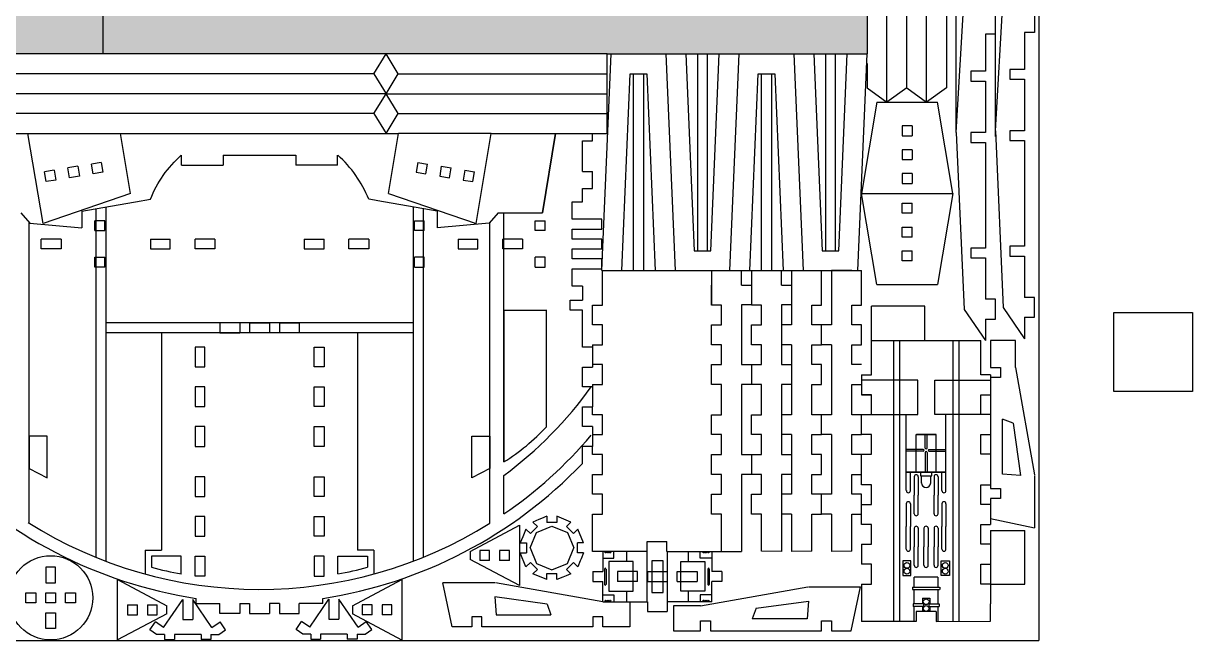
# Model space of a CAD drawing. Extents: x -2 to 647, y 1 to 401.
# Drawn here: x 273.1 to 647.2, y 1.1 to 198.5 of the extents above; entities that cross this region are included whole.
import ezdxf

# ---------------------------------------------------------------- set-up
doc = ezdxf.new("R2010")
doc.units = 0
doc.layers.get('0').update_dxf_attribs({"linetype": 'CONTINUOUS'})
doc.layers.add('PATTERN', color=4, linetype='CONTINUOUS')

msp = doc.modelspace()

# ---------------------------------------------------------------- hatches: boundary and pattern name
at = {"layer": 'PATTERN'}
h = msp.add_hatch(dxfattribs=at)
h.set_pattern_fill('ANGLE', color=256, scale=0.5, style=0)
h.set_pattern_definition([(0, (0, 0), (0, 3.4925), [2.54, -0.9525]), (90, (0, 0), (-3.4925, 2e-16), [2.54, -0.9525])])
edge = h.paths.add_edge_path()
edge.add_line((53.97, 188.68), (169.5, 188.68))
edge.add_line((53.97, 188.68), (53.97, 204.8))
edge.add_line((53.97, 230.79), (53.97, 204.8))
edge.add_line((53.97, 230.79), (53.97, 256.77))
edge.add_line((226.09, 188.68), (169.5, 188.68))
edge.add_line((459.93, 188.68), (226.09, 188.68))
edge.add_line((459.93, 188.68), (543.06, 188.68))
edge.add_line((543.06, 257.97), (543.06, 188.68))
edge.add_line((443.65, 257.97), (543.06, 257.97))
edge.add_line((393.95, 327.26), (443.65, 257.97))
edge.add_line((393.95, 327.26), (403.06, 339.96))
edge.add_line((403.06, 339.96), (443.65, 396.55))
edge.add_line((53.97, 396.55), (443.65, 396.55))
edge.add_line((4.27, 327.26), (53.97, 396.55))
edge.add_line((53.97, 257.97), (4.27, 327.26))

# ---------------------------------------------------------------- linework, layer by layer
for p, q in [((598.08, 401.07), (598.08, 1.07)), ((555.76, 177.84), (555.76, 390.41)), ((549.41, 173.29), (549.41, 330.02)), ((571.63, 163.57), (580.94, 322.91)), ((584.11, 164.15), (593.42, 323.49)), ((298.52, 257.97), (298.52, 188.68)), ((543.06, 257.97), (543.06, 188.68)), ((562.11, 173.29), (562.11, 237.7)), ((568.46, 237.97), (568.46, 185.66)), ((571.63, 163.57), (571.63, 215.36)), ((584.11, 162.26), (584.11, 214.05)), ((596.59, 201.93), (596.59, 195.58)), ((584.11, 195), (580.94, 195)), ((580.94, 195), (580.94, 183.18)), ((596.59, 195.58), (593.42, 195.58)), ((593.42, 195.58), (593.42, 183.76)), ((459.93, 188.68), (226.09, 188.68)), ((385.24, 182.33), (389.17, 188.68)), ((393.09, 182.33), (389.17, 188.68)), ((458.23, 119.39), (461.15, 188.68)), ((459.93, 188.68), (543.06, 188.68)), ((459.93, 163.28), (459.93, 188.68)), ((478.7, 188.68), (481.63, 119.39)), ((499.18, 119.39), (502.1, 188.68)), ((519.65, 188.68), (522.59, 119.39)), ((540.12, 119.39), (543.06, 188.68)), ((543.06, 185.66), (543.06, 177.84)), ((568.46, 185.66), (568.46, 177.84)), ((593.42, 183.76), (588.78, 183.76)), ((588.78, 183.76), (588.78, 180.59)), ((385.24, 182.33), (226.09, 182.33)), ((385.24, 182.33), (389.17, 175.98)), ((389.17, 175.98), (393.09, 182.33)), ((393.09, 182.33), (459.93, 182.33)), ((580.94, 183.18), (576.3, 183.18)), ((576.3, 183.18), (576.3, 180.01)), ((576.3, 180.01), (580.94, 180.01)), ((580.94, 180.01), (580.94, 163.57)), ((588.78, 180.59), (593.42, 180.59)), ((593.42, 180.59), (593.42, 164.15)), ((389.17, 175.98), (226.09, 175.98)), ((385.24, 169.63), (389.17, 175.98)), ((389.17, 175.98), (459.93, 175.98)), ((393.09, 169.63), (389.17, 175.98)), ((543.06, 177.84), (549.41, 173.29)), ((555.76, 177.84), (549.41, 173.29)), ((555.76, 177.84), (562.11, 173.29)), ((568.46, 177.84), (562.11, 173.29)), ((546.19, 173.29), (565.63, 173.29)), ((385.24, 169.63), (226.09, 169.63)), ((385.24, 169.63), (389.17, 163.28)), ((389.17, 163.28), (393.09, 169.63)), ((393.09, 169.63), (459.93, 169.63)), ((254.03, 163.28), (274.6, 163.27)), ((279.41, 134.51), (274.6, 163.27)), ((307.38, 144.11), (304.18, 163.28)), ((304.18, 163.28), (393.2, 163.28)), ((389.99, 144.11), (393.2, 163.28)), ((417.97, 134.51), (422.77, 163.27)), ((422.77, 163.27), (443.34, 163.28)), ((443.34, 163.28), (439.24, 137.9)), ((439.24, 137.9), (443.34, 163.28)), ((443.34, 163.28), (455.21, 163.28)), ((452.03, 151.15), (452.03, 160.95)), ((455.21, 163.28), (459.93, 163.28)), ((455.21, 160.95), (455.21, 163.28)), ((571.63, 163.57), (574.18, 107.01)), ((580.94, 163.57), (576.32, 163.57)), ((576.32, 163.57), (576.32, 160.39)), ((584.11, 164.15), (586.66, 107.59)), ((593.42, 164.15), (588.79, 164.15)), ((588.79, 164.15), (588.79, 160.97)), ((588.79, 160.97), (593.42, 160.97)), ((593.42, 160.97), (593.42, 127.2)), ((576.32, 160.39), (580.94, 160.39)), ((580.94, 160.39), (580.94, 126.62)), ((337.07, 156.32), (360.31, 156.32)), ((455.21, 145.65), (455.21, 151.15)), ((452.03, 141.39), (452.03, 145.65)), ((541.33, 144.11), (570.49, 144.11)), ((448.73, 135.86), (448.73, 141.39)), ((448.73, 141.39), (452.03, 141.39)), ((272.34, 137.9), (275.2, 134.62)), ((291.84, 138.38), (291.84, 133.12)), ((405.54, 138.38), (405.54, 133.12)), ((425.04, 137.9), (422.18, 134.62)), ((425.04, 137.9), (439.24, 137.9)), ((458.25, 135.86), (448.73, 135.86)), ((458.25, 132.69), (458.25, 135.86)), ((275.2, 134.62), (291.84, 133.12)), ((422.18, 134.62), (405.54, 133.12)), ((448.73, 129.51), (448.73, 132.69)), ((448.73, 132.69), (458.25, 132.69)), ((458.25, 129.51), (448.73, 129.51)), ((458.25, 126.34), (458.25, 129.51)), ((593.42, 127.2), (588.78, 127.2)), ((588.78, 127.2), (588.78, 124.03)), ((448.73, 123.16), (448.73, 126.34)), ((448.73, 126.34), (458.25, 126.34)), ((580.94, 126.62), (576.3, 126.62)), ((576.3, 126.62), (576.3, 123.45)), ((588.78, 124.03), (593.42, 124.03)), ((593.42, 124.03), (593.42, 110.82)), ((458.25, 123.16), (448.73, 123.16)), ((448.73, 114.46), (448.73, 119.99)), ((448.73, 119.99), (458.25, 119.99)), ((458.25, 119.99), (458.25, 123.16)), ((576.3, 123.45), (580.94, 123.45)), ((580.94, 123.45), (580.94, 110.24)), ((458.23, 119.39), (541.34, 119.39)), ((458.38, 114.75), (458.38, 119.39)), ((493.3, 119.39), (493.3, 108.4)), ((502.93, 114.76), (502.93, 119.39)), ((506.1, 119.39), (506.1, 114.75)), ((515.73, 114.76), (515.73, 119.39)), ((518.9, 119.39), (518.9, 102.06)), ((528.53, 108.4), (528.53, 119.39)), ((538.16, 119.39), (531.71, 119.39)), ((531.71, 119.39), (531.71, 102.06)), ((541.34, 108.4), (541.34, 119.39)), ((452.03, 114.46), (448.73, 114.46)), ((452.03, 114.46), (452.03, 109.9)), ((458.38, 108.4), (458.38, 114.75)), ((493.3, 108.4), (493.3, 114.75)), ((502.93, 114.76), (506.1, 114.76)), ((506.1, 114.76), (506.1, 108.41)), ((515.73, 114.76), (518.9, 114.76)), ((528.53, 108.4), (528.53, 114.75)), ((541.34, 108.4), (541.34, 114.75)), ((546.19, 114.94), (565.63, 114.94)), ((448.12, 106.72), (448.12, 109.9)), ((448.12, 109.9), (452.03, 109.9)), ((584.11, 110.24), (580.94, 110.24)), ((584.11, 103.89), (584.11, 110.24)), ((596.59, 110.82), (593.42, 110.82)), ((596.59, 104.47), (596.59, 110.82)), ((426.88, 106.72), (426.88, 58.22)), ((426.88, 106.72), (440.47, 106.72)), ((440.47, 69.49), (440.47, 106.83)), ((452.03, 106.72), (448.12, 106.72)), ((452.03, 94.91), (452.03, 106.72)), ((455.21, 102.06), (455.21, 108.4)), ((455.21, 108.4), (458.38, 108.4)), ((496.47, 108.4), (493.3, 108.4)), ((496.47, 102.06), (496.47, 108.4)), ((506.1, 108.41), (502.93, 108.41)), ((502.93, 108.41), (502.93, 89.36)), ((509.28, 108.4), (506.1, 108.4)), ((509.28, 102.06), (509.28, 108.4)), ((518.9, 108.41), (515.73, 108.41)), ((515.73, 108.41), (515.73, 89.36)), ((525.36, 102.06), (525.36, 108.4)), ((525.36, 108.4), (528.53, 108.4)), ((538.16, 102.06), (538.16, 108.4)), ((538.16, 108.4), (541.34, 108.4)), ((544.51, 97.03), (544.51, 108.02)), ((561.6, 108.02), (544.51, 108.02)), ((561.6, 97.03), (561.6, 108.02)), ((574.18, 107.01), (580.94, 97.03)), ((586.66, 107.59), (593.42, 97.61)), ((342.34, 102.73), (335.99, 102.73)), ((345.51, 102.73), (351.86, 102.73)), ((345.51, 102.73), (345.51, 99.55)), ((351.86, 102.73), (351.86, 99.55)), ((355.04, 102.73), (361.39, 102.73)), ((458.38, 102.06), (455.21, 102.06)), ((458.38, 95.71), (458.38, 102.06)), ((493.3, 95.71), (493.3, 102.06)), ((493.3, 102.06), (496.47, 102.06)), ((506.1, 95.71), (506.1, 102.06)), ((506.1, 102.06), (509.28, 102.06)), ((518.9, 102.06), (515.73, 102.06)), ((528.53, 102.06), (525.36, 102.06)), ((528.53, 95.71), (528.53, 102.06)), ((531.71, 102.06), (528.53, 102.06)), ((541.34, 102.06), (538.16, 102.06)), ((541.34, 95.71), (541.34, 102.06)), ((580.94, 103.89), (584.11, 103.89)), ((580.94, 103.89), (580.94, 97.03)), ((593.42, 104.47), (596.59, 104.47)), ((593.42, 104.47), (593.42, 97.61)), ((331.23, 94.94), (328.05, 94.94)), ((328.05, 94.94), (328.05, 88.59)), ((331.23, 88.59), (331.23, 94.94)), ((366.14, 88.59), (366.14, 94.94)), ((366.14, 94.94), (369.32, 94.94)), ((369.32, 94.94), (369.32, 88.59)), ((455.21, 94.91), (452.03, 94.91)), ((455.21, 95.71), (458.38, 95.71)), ((455.21, 95.71), (455.21, 94.91)), ((455.21, 94.91), (455.21, 88.56)), ((496.47, 95.71), (493.3, 95.71)), ((496.47, 89.36), (496.47, 95.71)), ((509.28, 95.71), (506.1, 95.71)), ((509.28, 89.36), (509.28, 95.71)), ((518.9, 95.71), (515.73, 95.71)), ((518.9, 95.71), (518.9, 73.29)), ((525.36, 89.36), (525.36, 95.71)), ((525.36, 95.71), (528.53, 95.71)), ((531.71, 95.71), (528.53, 95.71)), ((531.71, 95.71), (531.71, 73.29)), ((538.16, 89.36), (538.16, 95.71)), ((538.16, 95.71), (541.34, 95.71)), ((544.51, 97.03), (579.43, 97.03)), ((544.51, 92.38), (544.51, 97.03)), ((579.43, 92.38), (579.43, 97.03)), ((590.59, 97.03), (582.6, 97.03)), ((582.6, 97.03), (582.6, 88.39)), ((590.59, 88.39), (590.59, 97.03)), ((544.51, 86.03), (544.51, 92.38)), ((579.43, 86.03), (579.43, 92.38)), ((328.05, 88.59), (331.23, 88.59)), ((369.32, 88.59), (366.14, 88.59)), ((452.03, 82.21), (452.03, 88.56)), ((452.03, 88.56), (455.21, 88.56)), ((458.38, 89.36), (455.21, 89.36)), ((458.38, 83.01), (458.38, 89.36)), ((493.3, 83.01), (493.3, 89.36)), ((493.3, 89.36), (496.47, 89.36)), ((502.93, 89.36), (506.1, 89.36)), ((506.1, 89.36), (506.1, 83.01)), ((506.1, 89.36), (509.28, 89.36)), ((515.73, 89.36), (518.9, 89.36)), ((528.53, 89.36), (525.36, 89.36)), ((528.53, 83.01), (528.53, 89.36)), ((541.34, 89.36), (538.16, 89.36)), ((582.6, 88.39), (585.78, 88.39)), ((585.78, 88.39), (585.78, 85.21)), ((590.59, 88.39), (596.64, 54.08)), ((455.21, 83.01), (458.38, 83.01)), ((455.21, 83.01), (455.21, 82.21)), ((496.47, 83.01), (493.3, 83.01)), ((496.47, 73.29), (496.47, 83.01)), ((506.1, 83.01), (502.93, 83.01)), ((502.93, 83.01), (502.93, 73.29)), ((509.28, 83.01), (506.1, 83.01)), ((509.28, 73.29), (509.28, 83.01)), ((518.9, 83.01), (515.73, 83.01)), ((515.73, 83.01), (515.73, 73.29)), ((525.36, 73.29), (525.36, 83.01)), ((525.36, 83.01), (528.53, 83.01)), ((538.16, 73.29), (538.16, 83.01)), ((538.16, 83.01), (541.34, 83.01)), ((541.34, 86.03), (544.51, 86.03)), ((541.34, 86.03), (541.34, 79.7)), ((582.6, 86.03), (579.43, 86.03)), ((582.6, 86.03), (582.6, 85.21)), ((585.78, 85.21), (582.6, 85.21)), ((582.6, 85.21), (582.6, 49.69)), ((331.23, 82.25), (328.05, 82.25)), ((328.05, 82.25), (328.05, 75.9)), ((331.23, 75.9), (331.23, 82.25)), ((366.14, 75.9), (366.14, 82.25)), ((366.14, 82.25), (369.32, 82.25)), ((369.32, 82.25), (369.32, 75.9)), ((455.21, 82.21), (452.03, 82.21)), ((455.21, 82.21), (455.21, 75.86)), ((544.51, 79.7), (541.34, 79.7)), ((541.34, 79.7), (544.51, 79.7)), ((544.51, 73.35), (544.51, 79.7)), ((579.43, 73.35), (579.43, 79.7)), ((579.43, 79.7), (582.6, 79.7)), ((328.05, 75.9), (331.23, 75.9)), ((369.32, 75.9), (366.14, 75.9)), ((452.03, 69.51), (452.03, 75.86)), ((452.03, 75.86), (455.21, 75.86)), ((455.21, 73.29), (455.21, 75.86)), ((458.38, 73.29), (455.21, 73.29)), ((458.38, 66.94), (458.38, 73.29)), ((493.3, 66.94), (493.3, 73.29)), ((493.3, 73.29), (496.47, 73.29)), ((502.93, 73.29), (502.93, 60.59)), ((506.1, 66.94), (506.1, 73.29)), ((506.1, 73.29), (509.28, 73.29)), ((515.73, 73.29), (515.73, 60.59)), ((518.9, 73.29), (515.73, 73.29)), ((528.53, 73.29), (525.36, 73.29)), ((528.53, 66.94), (528.53, 73.29)), ((531.71, 73.29), (528.53, 73.29)), ((541.34, 73.29), (538.16, 73.29)), ((541.34, 66.94), (541.34, 73.35)), ((541.34, 73.35), (544.51, 73.35)), ((582.6, 73.35), (579.43, 73.35)), ((586.38, 54.32), (586.38, 71.84)), ((589.84, 70.58), (586.38, 71.84)), ((331.23, 69.55), (328.05, 69.55)), ((328.05, 69.55), (328.05, 63.2)), ((331.23, 63.2), (331.23, 69.55)), ((366.14, 63.2), (366.14, 69.55)), ((366.14, 69.55), (369.32, 69.55)), ((369.32, 69.55), (369.32, 63.2)), ((455.21, 69.51), (452.03, 69.51)), ((455.21, 69.51), (455.21, 63.16)), ((589.84, 70.58), (592.11, 53.83)), ((455.21, 66.94), (458.38, 66.94)), ((496.47, 66.94), (493.3, 66.94)), ((496.47, 60.59), (496.47, 66.94)), ((509.28, 66.94), (506.1, 66.94)), ((509.28, 60.59), (509.28, 66.94)), ((518.9, 66.94), (515.73, 66.94)), ((518.9, 66.94), (518.9, 47.89)), ((525.36, 60.59), (525.36, 66.94)), ((525.36, 66.94), (528.53, 66.94)), ((531.71, 66.94), (528.53, 66.94)), ((531.71, 66.94), (531.71, 47.89)), ((538.16, 60.59), (538.16, 66.94)), ((538.16, 66.94), (541.34, 66.94)), ((544.51, 67), (541.34, 67)), ((544.51, 60.65), (544.51, 67)), ((579.43, 60.65), (579.43, 67)), ((579.43, 67), (582.6, 67)), ((328.05, 63.2), (331.23, 63.2)), ((369.32, 63.2), (366.14, 63.2)), ((455.21, 63.16), (452.03, 63.16)), ((452.03, 57.74), (452.03, 63.16)), ((455.21, 60.59), (455.21, 63.16)), ((458.38, 60.59), (455.21, 60.59)), ((458.38, 54.24), (458.38, 60.59)), ((493.3, 54.24), (493.3, 60.59)), ((493.3, 60.59), (496.47, 60.59)), ((502.93, 60.59), (506.1, 60.59)), ((506.1, 60.59), (506.1, 54.24)), ((506.1, 60.59), (509.28, 60.59)), ((515.73, 60.59), (518.9, 60.59)), ((528.53, 60.59), (525.36, 60.59)), ((528.53, 54.24), (528.53, 60.59)), ((541.34, 60.59), (538.16, 60.59)), ((541.34, 60.65), (544.51, 60.65)), ((541.34, 50.92), (541.34, 60.59)), ((582.6, 60.65), (579.43, 60.65)), ((331.23, 53.47), (328.05, 53.47)), ((328.05, 53.47), (328.05, 47.12)), ((331.23, 47.12), (331.23, 53.47)), ((366.14, 47.12), (366.14, 53.47)), ((366.14, 53.47), (369.32, 53.47)), ((369.32, 53.47), (369.32, 47.12)), ((455.21, 47.89), (455.21, 54.24)), ((455.21, 54.24), (458.38, 54.24)), ((496.47, 54.24), (493.3, 54.24)), ((496.47, 47.89), (496.47, 54.24)), ((502.93, 54.24), (502.93, 29.59)), ((506.1, 54.24), (502.93, 54.24)), ((502.93, 54.24), (502.93, 47.89)), ((509.28, 54.24), (506.1, 54.24)), ((509.28, 47.89), (509.28, 54.24)), ((515.73, 54.24), (515.73, 29.62)), ((518.9, 54.24), (515.73, 54.24)), ((515.73, 54.24), (515.73, 47.89)), ((525.36, 47.89), (525.36, 54.24)), ((525.36, 54.24), (528.53, 54.24)), ((538.16, 47.89), (538.16, 54.24)), ((538.16, 54.24), (541.34, 54.24)), ((592.11, 53.83), (586.38, 54.32)), ((596.64, 53.83), (596.64, 37.18)), ((544.51, 50.92), (541.34, 50.92)), ((544.51, 44.57), (544.51, 50.92)), ((579.43, 44.57), (579.43, 50.92)), ((579.43, 50.92), (582.6, 50.92)), ((582.6, 49.69), (585.78, 49.69)), ((585.78, 49.69), (585.78, 46.51)), ((328.05, 47.12), (331.23, 47.12)), ((369.32, 47.12), (366.14, 47.12)), ((458.38, 47.89), (455.21, 47.89)), ((458.38, 41.54), (458.38, 47.89)), ((493.3, 41.54), (493.3, 47.89)), ((493.3, 47.89), (496.47, 47.89)), ((506.1, 41.54), (506.1, 47.89)), ((506.1, 47.89), (509.28, 47.89)), ((518.9, 47.89), (515.73, 47.89)), ((528.53, 47.89), (525.36, 47.89)), ((528.53, 41.54), (528.53, 47.89)), ((531.71, 47.89), (528.53, 47.89)), ((541.34, 47.89), (538.16, 47.89)), ((541.34, 38.22), (541.34, 47.89)), ((585.78, 46.51), (582.6, 46.51)), ((582.6, 46.51), (582.6, 40.16)), ((455.2, 29.61), (455.21, 41.54)), ((455.21, 41.54), (458.38, 41.54)), ((496.47, 41.54), (493.3, 41.54)), ((496.47, 29.59), (496.47, 41.54)), ((509.28, 41.54), (506.1, 41.54)), ((509.28, 29.63), (509.28, 41.54)), ((518.9, 41.54), (515.73, 41.54)), ((518.9, 41.54), (518.9, 29.62)), ((525.36, 29.63), (525.36, 41.54)), ((525.36, 41.54), (528.53, 41.54)), ((531.71, 41.54), (528.53, 41.54)), ((531.71, 41.54), (531.71, 29.62)), ((538.16, 29.63), (538.16, 41.54)), ((538.16, 41.54), (541.34, 41.54)), ((541.34, 44.57), (544.51, 44.57)), ((582.6, 44.57), (579.43, 44.57)), ((331.23, 40.77), (328.05, 40.77)), ((328.05, 40.77), (328.05, 34.42)), ((331.23, 34.42), (331.23, 40.77)), ((366.14, 34.42), (366.14, 40.77)), ((366.14, 40.77), (369.32, 40.77)), ((369.32, 40.77), (369.32, 34.42)), ((431.84, 37.95), (431.84, 18.65)), ((544.51, 38.22), (541.34, 38.22)), ((544.51, 31.87), (544.51, 38.22)), ((579.43, 31.87), (579.43, 38.22)), ((579.43, 38.22), (582.6, 38.22)), ((582.6, 40.16), (582.6, 38.22)), ((582.6, 40.16), (596.64, 37.18)), ((328.05, 34.42), (331.23, 34.42)), ((369.32, 34.42), (366.14, 34.42)), ((582.6, 36.25), (593.6, 36.25)), ((582.6, 36.25), (582.6, 19.17)), ((593.6, 19.17), (593.6, 36.25)), ((472.66, 29.6), (472.66, 32.77)), ((472.66, 32.77), (479.01, 32.77)), ((479.01, 29.6), (479.01, 32.77)), ((541.34, 31.87), (544.51, 31.87)), ((541.34, 31.87), (541.34, 25.52)), ((582.6, 31.87), (579.43, 31.87)), ((323.66, 28.04), (314.12, 28.04)), ((314.12, 28.04), (314.12, 24.52)), ((323.66, 22.38), (323.66, 28.04)), ((328.05, 21.72), (328.05, 28.07)), ((328.05, 28.07), (331.23, 28.07)), ((331.23, 28.07), (331.23, 21.72)), ((366.14, 28.07), (366.14, 21.72)), ((369.32, 28.07), (366.14, 28.07)), ((369.32, 21.72), (369.32, 28.07)), ((373.71, 22.38), (373.71, 28.04)), ((373.71, 28.04), (383.25, 28.04)), ((383.25, 28.04), (383.25, 24.52)), ((416.04, 29.57), (416.04, 27.03)), ((472.66, 29.6), (455.2, 29.61)), ((458.5, 29.59), (458.5, 23.14)), ((479.01, 29.6), (502.93, 29.59)), ((493.42, 29.59), (493.42, 23.14)), ((515.73, 29.62), (509.28, 29.63)), ((525.36, 29.63), (518.9, 29.62)), ((538.16, 29.63), (531.71, 29.62)), ((280.27, 24.6), (280.27, 19.52)), ((283.44, 24.6), (280.27, 24.6)), ((283.44, 19.52), (283.44, 24.6)), ((455.32, 23.14), (455.32, 19.96)), ((455.32, 23.14), (458.5, 23.14)), ((469.61, 23.14), (463.26, 23.14)), ((463.26, 23.14), (463.26, 19.97)), ((469.61, 19.97), (469.61, 23.14)), ((472.78, 23.14), (472.78, 19.97)), ((472.78, 23.14), (479.13, 23.14)), ((479.13, 23.14), (479.13, 19.97)), ((482.31, 19.97), (482.31, 23.14)), ((482.31, 23.14), (488.66, 23.14)), ((488.66, 23.14), (488.66, 19.97)), ((496.59, 23.14), (493.42, 23.14)), ((496.59, 23.14), (496.59, 19.97)), ((544.51, 25.52), (541.34, 25.52)), ((544.51, 19.17), (544.51, 25.52)), ((579.43, 19.17), (579.43, 25.52)), ((579.43, 25.52), (582.6, 25.52)), ((280.27, 19.52), (283.44, 19.52)), ((303.27, 1.27), (303.27, 20.57)), ((331.23, 21.72), (328.05, 21.72)), ((366.14, 21.72), (369.32, 21.72)), ((394.22, 20.56), (394.22, 1.26)), ((410.27, 5.52), (407.28, 19.56)), ((423.94, 19.56), (407.28, 19.56)), ((458.5, 13.51), (424.19, 19.56)), ((455.32, 19.96), (458.5, 19.97)), ((458.5, 13.51), (458.5, 19.97)), ((469.61, 19.97), (463.26, 19.97)), ((472.78, 19.97), (479.13, 19.97)), ((482.31, 19.97), (488.66, 19.97)), ((493.42, 13.51), (493.42, 19.97)), ((496.59, 19.97), (493.42, 19.97)), ((541.34, 19.17), (544.51, 19.17)), ((541.34, 19.17), (541.34, 7.22)), ((582.6, 19.17), (579.43, 19.17)), ((582.6, 19.17), (582.6, 12.82)), ((582.6, 19.17), (593.6, 19.17)), ((273.92, 16.34), (277.09, 16.34)), ((273.92, 13.17), (273.92, 16.34)), ((277.09, 16.34), (277.1, 13.17)), ((280.27, 13.17), (280.27, 16.34)), ((280.27, 16.34), (283.44, 16.34)), ((283.44, 16.34), (283.44, 13.17)), ((286.62, 16.34), (289.79, 16.34)), ((286.62, 13.17), (286.62, 16.34)), ((289.79, 16.34), (289.79, 13.17)), ((440.69, 12.76), (423.94, 15.02)), ((423.94, 15.02), (424.43, 9.29)), ((489.79, 12.21), (524.1, 18.26)), ((524.35, 18.26), (541, 18.26)), ((538.02, 4.22), (541, 18.26)), ((277.1, 13.17), (273.92, 13.17)), ((283.44, 13.17), (280.27, 13.17)), ((289.79, 13.17), (286.62, 13.17)), ((319.07, 9.65), (319.07, 12.19)), ((328.43, 12.96), (328.43, 14.56)), ((328.43, 12.96), (335.99, 12.96)), ((335.99, 9.78), (335.99, 12.96)), ((342.34, 12.96), (342.34, 9.78)), ((342.34, 12.96), (345.51, 12.96)), ((345.51, 12.96), (345.51, 9.78)), ((355.04, 12.96), (351.86, 12.96)), ((351.86, 12.96), (351.86, 9.78)), ((355.04, 12.96), (355.04, 9.78)), ((361.39, 9.78), (361.39, 12.96)), ((368.95, 12.96), (361.39, 12.96)), ((368.95, 12.96), (368.95, 14.56)), ((378.42, 12.18), (378.42, 9.64)), ((440.69, 12.76), (441.94, 9.29)), ((458.5, 13.51), (467.13, 13.51)), ((467.13, 13.51), (472.78, 13.51)), ((467.13, 13.51), (467.13, 5.52)), ((472.78, 13.51), (472.78, 10.34)), ((479.13, 13.51), (479.13, 10.34)), ((493.42, 13.51), (479.13, 13.51)), ((489.79, 12.21), (481.15, 12.21)), ((481.15, 12.21), (481.15, 4.22)), ((507.6, 11.46), (506.34, 7.99)), ((507.6, 11.46), (524.35, 13.72)), ((524.35, 13.72), (523.86, 7.99)), ((582.6, 7.24), (582.6, 12.82)), ((280.27, 9.99), (283.44, 9.99)), ((280.27, 4.91), (280.27, 9.99)), ((283.44, 9.99), (283.44, 4.91)), ((342.34, 9.78), (335.99, 9.78)), ((345.51, 9.78), (351.86, 9.78)), ((355.04, 9.78), (361.39, 9.78)), ((419.8, 8.69), (416.62, 8.69)), ((416.62, 8.69), (416.62, 5.52)), ((419.8, 5.52), (419.8, 8.69)), ((424.43, 9.29), (441.94, 9.29)), ((458.5, 8.69), (455.32, 8.69)), ((455.32, 8.69), (455.32, 5.52)), ((458.5, 5.52), (458.5, 8.69)), ((472.78, 10.34), (479.13, 10.34)), ((523.86, 7.99), (506.34, 7.99)), ((565.14, 10.4), (558.79, 10.4)), ((558.79, 10.4), (558.79, 7.23)), ((565.14, 10.4), (565.14, 7.23)), ((283.44, 4.91), (280.27, 4.91)), ((313.62, 4.5), (315.38, 7.07)), ((315.75, 3.03), (313.62, 4.5)), ((318, 5.28), (315.38, 7.07)), ((333.45, 5.28), (336.07, 7.07)), ((335.69, 3.03), (337.83, 4.5)), ((337.83, 4.5), (336.07, 7.07)), ((360.38, 4.62), (362.14, 7.19)), ((362.51, 3.15), (360.38, 4.62)), ((364.76, 5.4), (362.14, 7.19)), ((380.21, 5.4), (382.83, 7.19)), ((382.45, 3.15), (384.59, 4.62)), ((384.59, 4.62), (382.83, 7.19)), ((416.62, 5.52), (410.27, 5.52)), ((455.32, 5.52), (419.8, 5.52)), ((467.13, 5.52), (458.5, 5.52)), ((481.15, 4.22), (489.79, 4.22)), ((489.79, 4.22), (489.79, 7.39)), ((489.79, 7.39), (492.96, 7.39)), ((492.96, 7.39), (492.96, 4.22)), ((492.96, 4.22), (528.49, 4.22)), ((528.49, 4.22), (528.49, 7.39)), ((528.49, 7.39), (531.67, 7.39)), ((531.67, 7.39), (531.67, 4.22)), ((531.67, 4.22), (538.02, 4.22)), ((558.79, 7.23), (541.34, 7.22)), ((565.14, 7.23), (582.6, 7.24)), ((-1.92, 1.07), (598.08, 1.07)), ((329.98, 3.03), (321.47, 3.03)), ((376.74, 3.15), (368.23, 3.15))]:
    msp.add_line(p, q)
at = {"color": 7}
for p, q in [((318, 5.28), (324.14, 14.24)), ((324.14, 14.24), (324.14, 7.8)), ((333.45, 5.28), (327.31, 14.24)), ((327.31, 14.24), (327.31, 7.8)), ((364.76, 5.4), (370.9, 14.36)), ((370.9, 14.36), (370.9, 7.91)), ((380.21, 5.4), (374.07, 14.36)), ((374.07, 14.36), (374.07, 7.91))]:
    msp.add_line(p, q, dxfattribs=at)
for points in [[(546.19, 173.29), (541.33, 144.11)], [(570.49, 144.11), (565.63, 173.29)], [(554.32, 165.7), (554.32, 162.53)], [(557.5, 165.7), (554.32, 165.7)], [(557.5, 165.7), (557.5, 162.53)], [(274.6, 163.27), (304.18, 163.28)], [(422.77, 163.27), (393.2, 163.28)], [(452.03, 160.95), (455.21, 160.95)], [(554.32, 162.53), (557.5, 162.53)], [(554.32, 158.08), (554.32, 154.91)], [(557.5, 158.08), (554.32, 158.08)], [(557.5, 158.08), (557.5, 154.91)], [(298.04, 154.01), (294.91, 153.49)], [(295.43, 150.36), (294.91, 153.49)], [(298.04, 154.01), (298.56, 150.88)], [(323.71, 153.15), (323.71, 156.32)], [(337.07, 156.32), (337.07, 153.15)], [(360.31, 156.32), (360.31, 153.15)], [(373.66, 153.15), (373.66, 156.32)], [(399.34, 154.01), (398.81, 150.88)], [(399.34, 154.01), (402.47, 153.49)], [(401.94, 150.36), (402.47, 153.49)], [(554.32, 154.91), (557.5, 154.91)], [(283.01, 151.5), (279.88, 150.98)], [(280.4, 147.85), (279.88, 150.98)], [(283.01, 151.5), (283.53, 148.37)], [(290.52, 152.76), (287.39, 152.23)], [(287.91, 149.1), (287.39, 152.23)], [(290.52, 152.76), (291.05, 149.62)], [(298.56, 150.88), (295.43, 150.36)], [(323.71, 153.15), (337.07, 153.15)], [(373.66, 153.15), (360.31, 153.15)], [(398.81, 150.88), (401.94, 150.36)], [(406.85, 152.76), (406.33, 149.62)], [(406.85, 152.76), (409.98, 152.23)], [(409.46, 149.1), (409.98, 152.23)], [(414.37, 151.5), (413.84, 148.37)], [(414.37, 151.5), (417.5, 150.98)], [(416.98, 147.85), (417.5, 150.98)], [(452.03, 151.15), (455.21, 151.15)], [(554.32, 150.46), (554.32, 147.29)], [(557.5, 150.46), (554.32, 150.46)], [(557.5, 150.46), (557.5, 147.29)], [(283.53, 148.37), (280.4, 147.85)], [(291.05, 149.62), (287.91, 149.1)], [(406.33, 149.62), (409.46, 149.1)], [(413.84, 148.37), (416.98, 147.85)], [(554.32, 147.29), (557.5, 147.29)], [(307.38, 144.11), (279.41, 134.51)], [(291.84, 138.38), (310.8, 141.73), (311.94, 141.93), (313.76, 142.25)], [(405.54, 138.38), (386.58, 141.73), (385.43, 141.93), (383.62, 142.25)], [(389.99, 144.11), (417.97, 134.51)], [(452.03, 145.65), (455.21, 145.65)], [(546.19, 114.94), (541.33, 144.11)], [(570.49, 144.11), (565.63, 114.94)], [(554.32, 137.76), (554.32, 140.94)], [(554.32, 140.94), (557.5, 140.94)], [(557.5, 137.76), (557.5, 140.94)], [(295.98, 132.18), (295.98, 135.36)], [(299.16, 135.36), (295.98, 135.36)], [(299.16, 132.18), (299.16, 135.36)], [(398.22, 135.36), (401.39, 135.36)], [(398.22, 132.18), (398.22, 135.36)], [(401.39, 132.18), (401.39, 135.36)], [(436.92, 135.36), (440.09, 135.36)], [(436.92, 132.18), (436.92, 135.36)], [(440.09, 132.18), (440.09, 135.36)], [(557.5, 137.76), (554.32, 137.76)], [(295.98, 132.18), (299.16, 132.18)], [(401.39, 132.18), (398.22, 132.18)], [(440.09, 132.18), (436.92, 132.18)], [(554.32, 130.14), (554.32, 133.32)], [(554.32, 133.32), (557.5, 133.32)], [(557.5, 130.14), (557.5, 133.32)], [(278.83, 126.34), (278.83, 129.51)], [(285.18, 129.51), (278.83, 129.51)], [(285.18, 129.51), (285.18, 126.34)], [(313.75, 129.51), (320.1, 129.51)], [(313.75, 129.51), (313.75, 126.34)], [(320.1, 126.34), (320.1, 129.51)], [(328.05, 126.34), (328.05, 129.51)], [(334.4, 129.51), (328.05, 129.51)], [(334.4, 129.51), (334.4, 126.34)], [(362.97, 129.51), (362.97, 126.34)], [(362.97, 129.51), (369.32, 129.51)], [(369.32, 126.34), (369.32, 129.51)], [(383.63, 129.51), (377.28, 129.51)], [(377.28, 126.34), (377.28, 129.51)], [(383.63, 129.51), (383.63, 126.34)], [(412.2, 129.51), (412.2, 126.34)], [(412.2, 129.51), (418.55, 129.51)], [(418.55, 126.34), (418.55, 129.51)], [(432.85, 129.51), (426.5, 129.51)], [(426.5, 126.34), (426.5, 129.51)], [(432.85, 129.51), (432.85, 126.34)], [(557.5, 130.14), (554.32, 130.14)], [(285.18, 126.34), (278.83, 126.34)], [(295.98, 123.67), (299.16, 123.67)], [(295.98, 120.5), (295.98, 123.67)], [(299.16, 120.5), (299.16, 123.67)], [(313.75, 126.34), (320.1, 126.34)], [(334.4, 126.34), (328.05, 126.34)], [(362.97, 126.34), (369.32, 126.34)], [(383.63, 126.34), (377.28, 126.34)], [(401.39, 123.67), (398.22, 123.67)], [(398.22, 120.5), (398.22, 123.67)], [(401.39, 120.5), (401.39, 123.67)], [(412.2, 126.34), (418.55, 126.34)], [(432.85, 126.34), (426.5, 126.34)], [(440.09, 123.67), (436.92, 123.67)], [(436.92, 120.5), (436.92, 123.67)], [(440.09, 120.5), (440.09, 123.67)], [(554.32, 122.52), (554.32, 125.7)], [(554.32, 125.7), (557.5, 125.7)], [(557.5, 122.52), (557.5, 125.7)], [(299.16, 120.5), (295.98, 120.5)], [(398.22, 120.5), (401.39, 120.5)], [(436.92, 120.5), (440.09, 120.5)], [(557.5, 122.52), (554.32, 122.52)], [(622.02, 105.98), (647.23, 105.98), (647.23, 80.77), (622.02, 80.77), (622.02, 105.98)], [(335.99, 102.73), (335.99, 99.55)], [(342.34, 102.73), (342.34, 99.55)], [(355.04, 102.73), (355.04, 99.55)], [(361.39, 102.73), (361.39, 99.55)], [(335.99, 99.55), (342.34, 99.55)], [(351.86, 99.55), (348.99, 99.55), (347.86, 99.55), (345.51, 99.55)], [(361.39, 99.55), (355.04, 99.55)], [(416.04, 29.57), (431.84, 37.95)], [(435.25, 30.71), (437.29, 35.65), (442.23, 37.7)], [(437.59, 37.6), (435.34, 35.35)], [(440.64, 40.85), (438.89, 40.12), (438.09, 39.79), (436.18, 39)], [(436.18, 39), (437.59, 37.6)], [(440.64, 40.85), (440.64, 38.86)], [(443.82, 38.86), (440.64, 38.86)], [(442.23, 37.7), (447.17, 35.65), (449.22, 30.71)], [(443.82, 40.85), (443.82, 38.86)], [(448.28, 39), (443.82, 40.85)], [(448.28, 39), (446.87, 37.6)], [(449.12, 35.35), (446.87, 37.6)], [(433.94, 36.76), (433.15, 34.84), (432.89, 34.21), (432.09, 32.3)], [(433.94, 36.76), (435.34, 35.35)], [(450.52, 36.76), (449.12, 35.35)], [(452.37, 32.3), (450.52, 36.76)], [(432.09, 32.3), (434.08, 32.3)], [(434.08, 32.3), (434.08, 29.12)], [(435.25, 30.71), (437.29, 25.77)], [(447.17, 25.77), (449.22, 30.71)], [(452.37, 32.3), (450.38, 32.3)], [(450.38, 29.12), (450.38, 32.3)], [(431.84, 18.65), (416.04, 27.03)], [(422.31, 29.89), (419.14, 29.89)], [(419.14, 29.89), (419.14, 26.71)], [(422.31, 26.71), (419.14, 26.71)], [(422.31, 26.71), (422.31, 29.89)], [(428.66, 29.89), (425.49, 29.89)], [(425.49, 29.89), (425.49, 26.71)], [(428.66, 26.71), (425.49, 26.71)], [(428.66, 26.71), (428.66, 29.89)], [(433.94, 24.66), (432.09, 29.12)], [(432.09, 29.12), (434.08, 29.12)], [(452.37, 29.12), (450.38, 29.12)], [(452.37, 29.12), (451.56, 27.17), (451.29, 26.53), (450.52, 24.66)], [(433.94, 24.66), (435.34, 26.07)], [(435.34, 26.07), (437.59, 23.82)], [(436.18, 22.42), (437.59, 23.82)], [(437.29, 25.77), (442.23, 23.73)], [(440.64, 22.56), (443.82, 22.56)], [(440.64, 20.57), (440.64, 22.56)], [(442.23, 23.73), (447.17, 25.77)], [(443.82, 20.57), (443.82, 22.56)], [(446.87, 23.82), (449.12, 26.07)], [(448.28, 22.42), (446.87, 23.82)], [(450.52, 24.66), (449.12, 26.07)], [(303.27, 20.57), (319.07, 12.19)], [(378.42, 12.18), (394.22, 20.56)], [(440.64, 20.57), (436.18, 22.42)], [(448.28, 22.42), (446.81, 21.81), (445.75, 21.37), (443.82, 20.57)], [(306.44, 12.51), (309.62, 12.51)], [(306.44, 12.51), (306.44, 9.33)], [(309.62, 9.33), (309.62, 12.51)], [(312.79, 12.51), (315.97, 12.51)], [(312.79, 12.51), (312.79, 9.33)], [(315.97, 9.33), (315.97, 12.51)], [(384.69, 12.5), (381.52, 12.5)], [(381.52, 12.5), (381.52, 9.32)], [(384.69, 9.32), (384.69, 12.5)], [(391.04, 12.5), (387.87, 12.5)], [(387.87, 12.5), (387.87, 9.32)], [(391.04, 9.32), (391.04, 12.5)], [(319.07, 9.65), (303.27, 1.27)], [(306.44, 9.33), (309.62, 9.33)], [(312.79, 9.33), (315.97, 9.33)], [(324.14, 7.8), (327.31, 7.8)], [(370.9, 7.91), (374.07, 7.91)], [(394.22, 1.26), (378.42, 9.64)], [(384.69, 9.32), (381.52, 9.32)], [(391.04, 9.32), (387.87, 9.32)], [(318.29, 3.03), (315.75, 3.03)], [(318.29, 3.03), (318.29, 1.45)], [(318.29, 1.45), (321.47, 1.45)], [(321.47, 3.03), (321.47, 1.45)], [(329.98, 3.03), (329.98, 1.45)], [(333.15, 1.45), (329.98, 1.45)], [(333.15, 3.03), (333.15, 1.45)], [(333.15, 3.03), (335.69, 3.03)], [(365.05, 3.15), (362.51, 3.15)], [(365.05, 3.15), (365.05, 1.56)], [(365.05, 1.56), (368.23, 1.56)], [(368.23, 3.15), (368.23, 1.56)], [(376.74, 3.15), (376.74, 1.56)], [(379.91, 1.56), (376.74, 1.56)], [(379.91, 3.15), (379.91, 1.56)], [(379.91, 3.15), (382.45, 3.15)]]:
    msp.add_lwpolyline(points, dxfattribs=at)
msp.add_circle((281.86, 14.75), 13.47)
for centre, radius, start, end in [((391.32, 114.93), 66.94, 302.09, 317.2452), ((350.61, 158.76), 145.89, 223.8184, 261.2542), ((346.76, 158.76), 145.89, 278.7458, 316.1816), ((348.69, 156.32), 136.26, 255.3048, 259.4173), ((348.69, 156.32), 136.26, 280.5827, 284.6952)]:
    msp.add_arc(centre, radius, start, end)
for points in [[(313.76, 142.25), (315.94, 147.64), (319.33, 152.45), (323.66, 156.32)], [(383.62, 142.25), (381.43, 147.64), (378.04, 152.45), (373.71, 156.32)]]:
    msp.add_open_spline(points, degree=3, dxfattribs=at)
at = {"layer": 'PATTERN'}
for p, q in [((485.05, 188.68), (487.7, 125.74)), ((488.81, 188.68), (488.81, 125.74)), ((491.99, 125.74), (491.99, 188.68)), ((493.09, 125.74), (495.75, 188.68)), ((526, 188.68), (528.65, 125.74)), ((529.77, 188.68), (529.77, 125.74)), ((532.94, 125.74), (532.94, 188.68)), ((534.04, 125.74), (536.71, 188.68)), ((464.58, 119.39), (467.23, 182.33)), ((467.23, 182.33), (472.62, 182.33)), ((468.34, 119.39), (468.34, 182.33)), ((471.52, 182.33), (471.52, 119.39)), ((472.62, 182.33), (475.28, 119.39)), ((505.53, 119.39), (508.18, 182.33)), ((508.18, 182.33), (513.57, 182.33)), ((509.3, 119.39), (509.3, 182.33)), ((512.47, 182.33), (512.47, 119.39)), ((513.57, 182.33), (516.24, 119.39)), ((296.36, 139.18), (296.36, 27.7)), ((299.53, 139.74), (299.53, 26.45)), ((397.84, 139.74), (397.84, 26.45)), ((401.02, 139.18), (401.02, 27.7)), ((275, 38.63), (275, 134.85)), ((422.38, 38.63), (422.38, 134.88)), ((426.88, 58.22), (426.88, 137.9)), ((487.7, 125.74), (493.09, 125.74)), ((528.65, 125.74), (534.04, 125.74)), ((397.84, 102.73), (299.53, 102.73)), ((397.84, 99.55), (299.53, 99.55)), ((317.3, 99.55), (317.3, 29.95)), ((380.08, 99.55), (380.08, 29.95)), ((551.56, 97.03), (551.56, 7.24)), ((553.45, 97.03), (553.45, 7.24)), ((570.49, 97.03), (570.49, 7.24)), ((572.38, 97.03), (572.38, 7.24)), ((559.26, 84.34), (541.42, 84.34)), ((541.42, 84.34), (541.42, 84.33)), ((559.26, 73.35), (559.26, 84.34)), ((564.77, 73.35), (564.77, 84.34)), ((564.77, 84.34), (582.6, 84.34)), ((582.6, 84.34), (582.6, 84.33)), ((544.6, 73.35), (559.26, 73.35)), ((555.63, 54.95), (555.63, 73.33)), ((579.43, 73.35), (564.77, 73.35)), ((568.31, 54.95), (568.31, 73.33)), ((280.73, 66.41), (275, 66.41)), ((275, 66.41), (275, 56.07)), ((280.73, 53.08), (280.73, 66.41)), ((416.64, 53.08), (416.64, 66.41)), ((416.64, 66.41), (422.38, 66.41)), ((422.38, 66.41), (422.38, 56.07)), ((558.79, 54.95), (558.79, 67.01)), ((558.79, 67.01), (565.06, 67.01)), ((565.15, 67.01), (558.88, 67.01)), ((561.67, 62.65), (561.67, 67.01)), ((562.27, 62.65), (562.27, 67.01)), ((565.15, 54.95), (565.15, 67.01)), ((561.07, 62.2), (555.63, 62.2)), ((561.07, 61.7), (555.63, 61.7)), ((561.67, 61.25), (561.67, 54.95)), ((562.27, 61.25), (562.27, 54.95)), ((562.87, 62.2), (568.31, 62.2)), ((562.87, 61.7), (568.31, 61.7)), ((275, 56.07), (275, 56.07)), ((275, 56.07), (275, 56.07)), ((275, 56.07), (280.73, 53.08)), ((422.38, 56.07), (416.64, 53.08)), ((422.38, 56.07), (422.38, 56.07)), ((422.38, 56.07), (422.38, 56.07)), ((426.88, 41.57), (426.88, 53.87)), ((568.22, 54.95), (555.63, 54.95)), ((555.63, 49.03), (555.63, 54.95)), ((555.72, 54.95), (568.31, 54.95)), ((556.92, 49.03), (556.92, 54.95)), ((558.15, 53.47), (558.15, 47.55)), ((559.44, 53.47), (559.44, 47.55)), ((560.51, 51.47), (560.51, 53.79)), ((563.43, 51.47), (563.43, 53.79)), ((564.5, 53.47), (564.5, 47.55)), ((565.79, 53.47), (565.79, 47.55)), ((567.02, 49.03), (567.02, 54.95)), ((568.31, 49.03), (568.31, 54.95)), ((558.15, 41.63), (558.15, 47.55)), ((559.44, 41.63), (559.44, 47.55)), ((564.5, 41.63), (564.5, 47.55)), ((565.79, 41.63), (565.79, 47.55)), ((555.63, 44.85), (555.63, 37.58)), ((556.92, 44.85), (556.92, 37.58)), ((567.02, 44.85), (567.02, 37.58)), ((568.31, 44.85), (568.31, 37.58)), ((555.63, 30.32), (555.63, 37.58)), ((556.92, 30.32), (556.92, 37.58)), ((567.02, 30.32), (567.02, 37.58)), ((568.31, 30.32), (568.31, 37.58)), ((558.15, 36.98), (558.15, 31.07)), ((559.44, 36.98), (559.44, 31.07)), ((561.28, 36.98), (561.28, 31.07)), ((562.66, 36.98), (562.66, 31.07)), ((564.5, 36.98), (564.5, 31.07)), ((565.79, 36.98), (565.79, 31.07)), ((312.1, 29.95), (317.3, 29.95)), ((312.1, 29.95), (312.1, 22.37)), ((385.27, 29.95), (380.08, 29.95)), ((385.27, 29.95), (385.27, 22.37)), ((558.15, 25.15), (558.15, 31.07)), ((559.44, 25.15), (559.44, 31.07)), ((561.28, 25.15), (561.28, 31.07)), ((562.66, 25.15), (562.66, 31.07)), ((564.5, 25.15), (564.5, 31.07)), ((565.79, 25.15), (565.79, 31.07)), ((459.09, 23.97), (459.09, 19.03)), ((459.54, 23.97), (459.54, 19.03)), ((492.14, 23.97), (492.14, 19.03)), ((492.59, 23.97), (492.59, 19.03)), ((565.7, 21.31), (558.15, 21.31)), ((558.15, 18.2), (558.15, 21.31)), ((565.79, 18.2), (565.79, 21.31)), ((557.62, 18.2), (566.23, 18.2)), ((557.62, 18.2), (557.62, 17.39)), ((557.62, 17.39), (566.23, 17.39)), ((558.15, 12.83), (558.15, 17.39)), ((565.79, 12.83), (565.79, 17.39)), ((566.32, 18.2), (566.32, 17.39)), ((561.16, 12.83), (557.85, 12.83)), ((557.85, 12.83), (557.85, 12.02)), ((561.16, 12.02), (557.85, 12.02)), ((558.15, 7.23), (558.15, 12.02)), ((560.82, 14.63), (560.82, 12.83)), ((560.82, 14.63), (563.12, 14.63)), ((560.82, 12.02), (560.82, 10.4)), ((561.16, 12.83), (561.16, 12.02)), ((562.78, 12.83), (562.78, 12.02)), ((562.78, 12.83), (566.09, 12.83)), ((562.78, 12.02), (566.09, 12.02)), ((563.12, 14.63), (563.12, 12.83)), ((563.12, 12.02), (563.12, 10.4)), ((565.79, 7.23), (565.79, 12.02)), ((566.09, 12.83), (566.09, 12.02))]:
    msp.add_line(p, q, dxfattribs=at)
for points in [[(560.16, 54.95), (560.16, 53.79), (563.78, 53.79), (563.78, 54.95)], [(458.5, 27.45), (462.01, 27.45), (462.01, 29.6)], [(466.08, 29.6), (466.08, 26.39)], [(472.69, 13.51), (472.67, 29.6)], [(479.22, 13.51), (479.25, 29.6)], [(485.83, 29.6), (485.83, 26.39)], [(493.18, 27.45), (489.67, 27.45), (489.67, 29.6)], [(458.5, 15.66), (462.01, 15.66), (462.01, 13.5)], [(466.08, 16.91), (466.08, 13.51)], [(485.83, 16.91), (485.83, 13.51)], [(493.18, 15.66), (489.67, 15.66), (489.67, 13.5)]]:
    msp.add_lwpolyline(points, dxfattribs=at)
for points in [[(460.47, 26.39), (460.47, 16.91), (468.19, 16.91), (468.19, 26.39)], [(474.24, 26.61), (474.24, 16.45), (477.84, 16.45), (477.84, 26.61)], [(491.21, 26.39), (491.21, 16.91), (483.48, 16.91), (483.48, 26.39)], [(554.53, 26.6), (554.53, 21.91), (557.12, 21.91), (557.12, 26.6)], [(569.41, 26.6), (569.41, 21.91), (566.82, 21.91), (566.82, 26.6)]]:
    msp.add_lwpolyline(points, close=True, dxfattribs=at)
for centre, radius in [((459.41, 29.31), 0.201), ((460.17, 29.3), 0.201), ((460.86, 29.29), 0.201), ((490.81, 29.29), 0.201), ((491.5, 29.3), 0.201), ((492.26, 29.31), 0.201), ((555.84, 25.12), 0.926), ((555.84, 23.26), 0.926), ((568.09, 25.12), 0.926), ((568.09, 23.26), 0.926), ((459.41, 13.8), 0.201), ((460.17, 13.8), 0.201), ((460.86, 13.81), 0.201), ((490.81, 13.81), 0.201), ((491.5, 13.8), 0.201), ((492.26, 13.8), 0.201), ((561.97, 13.49), 0.926), ((561.97, 11.33), 0.926)]:
    msp.add_circle(centre, radius, dxfattribs=at)
for centre, radius, start, end in [((348.84, 158.81), 130.77, 306.6365, 324.1435), ((348.69, 156.32), 138.86, 304.2692, 319.8518), ((561.07, 61.95), 0.252, 270, 90), ((561.97, 62.7), 0.299, 188.4393, 351.5607), ((561.97, 61.2), 0.299, 8.4393, 171.5607), ((562.87, 61.95), 0.252, 90, 270), ((558.79, 53.47), 0.647, 0, 180), ((565.15, 53.47), 0.647, 0, 180), ((556.28, 49.03), 0.647, 180, 0), ((561.97, 51.52), 1.46, 181.7175, 358.2825), ((567.66, 49.03), 0.647, 180, 0), ((556.27, 44.85), 0.647, 0, 180), ((567.67, 44.85), 0.647, 0, 180), ((558.79, 41.63), 0.647, 180, 0), ((565.15, 41.63), 0.647, 180, 0), ((348.69, 156.32), 138.86, 237.761, 302.0503), ((558.79, 36.98), 0.647, 0, 180), ((561.97, 36.94), 0.691, 3.4994, 176.5006), ((565.15, 36.98), 0.647, 0, 180), ((556.27, 30.32), 0.647, 180, 0), ((567.67, 30.32), 0.647, 180, 0), ((459.31, 23.97), 0.223, 0, 180), ((492.36, 23.97), 0.223, 0, 180), ((558.79, 25.15), 0.647, 180, 0), ((561.97, 25.19), 0.691, 183.4994, 356.5006), ((565.15, 25.15), 0.647, 180, 0), ((459.31, 19.03), 0.223, 180, 0), ((492.36, 19.03), 0.223, 180, 0)]:
    msp.add_arc(centre, radius, start, end, dxfattribs=at)

doc.saveas('drawing.dxf')
